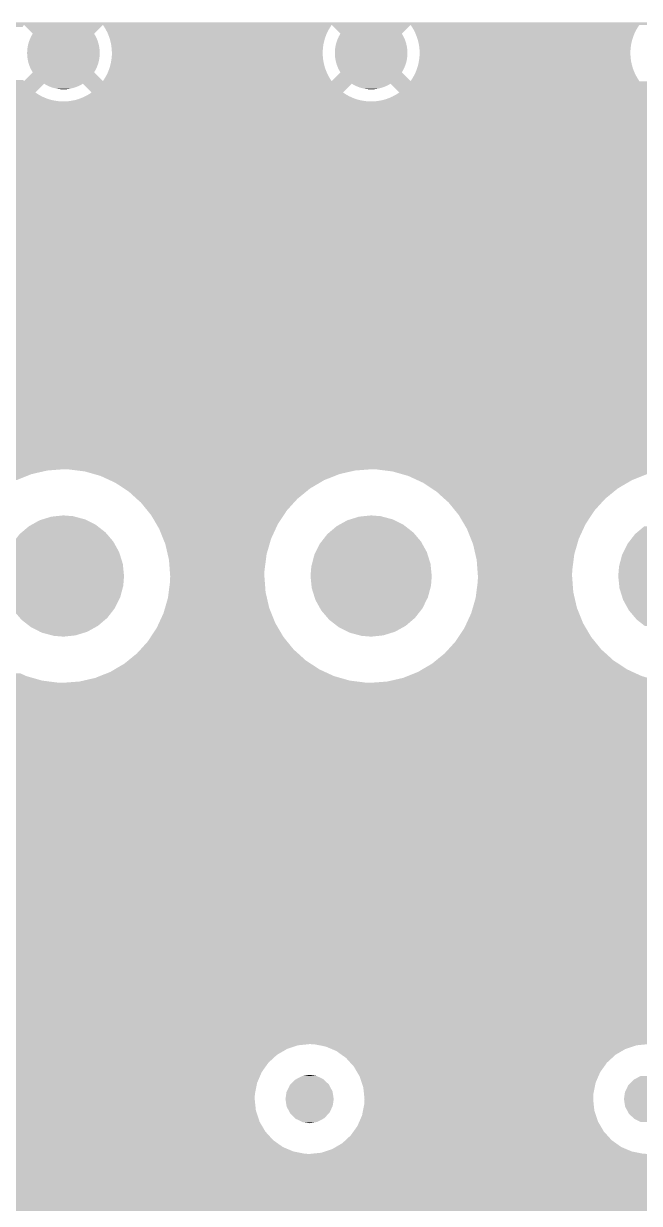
# Model space of a CAD drawing. Extents: x 295 to 953, y 10 to 290.
# Drawn here: x 616.9 to 627.07, y 228.3 to 247.78 of the extents above; entities that cross this region are included whole.
import ezdxf

# ---------------------------------------------------------------- set-up
doc = ezdxf.new("R2010")
doc.units = 0
doc.header["$LTSCALE"] = 5
doc.header["$MEASUREMENT"] = 0
doc.layers.add('FROMC1', color=7, linetype='CONTINUOUS')

msp = doc.modelspace()

# ---------------------------------------------------------------- linework, layer by layer
at = {"layer": 'FROMC1'}
for points in [[(596.113, 247.72), (596.114, 247.757), (616.886, 247.72), (616.91, 247.757)], [(596.114, 247.757), (596.116, 247.799), (653.376, 247.757), (653.376, 247.799)], [(617.055, 247.612), (616.91, 247.757), (618.068, 247.612), (618.213, 247.757)], [(617.034, 247.576), (617.055, 247.612), (618.089, 247.576), (618.068, 247.612)], [(618.235, 247.724), (618.213, 247.757), (621.969, 247.724), (621.99, 247.757)], [(618.244, 247.709), (618.235, 247.724), (621.959, 247.709), (621.969, 247.724)], [(618.264, 247.675), (618.244, 247.709), (621.939, 247.675), (621.959, 247.709)], [(618.272, 247.659), (618.264, 247.675), (621.931, 247.659), (621.939, 247.675)], [(618.29, 247.624), (618.272, 247.659), (621.914, 247.624), (621.931, 247.659)], [(618.296, 247.608), (618.29, 247.624), (621.906, 247.608), (621.914, 247.624)], [(618.311, 247.571), (618.296, 247.608), (621.892, 247.571), (621.906, 247.608)], [(622.135, 247.612), (621.99, 247.757), (623.148, 247.612), (623.293, 247.757)], [(622.114, 247.576), (622.135, 247.612), (623.169, 247.576), (623.148, 247.612)], [(623.315, 247.724), (623.293, 247.757), (627.049, 247.724), (627.07, 247.757)], [(623.324, 247.709), (623.315, 247.724), (627.039, 247.709), (627.049, 247.724)], [(623.344, 247.675), (623.324, 247.709), (627.019, 247.675), (627.039, 247.709)], [(623.352, 247.659), (623.344, 247.675), (627.011, 247.659), (627.019, 247.675)], [(623.37, 247.624), (623.352, 247.659), (626.994, 247.624), (627.011, 247.659)], [(623.376, 247.608), (623.37, 247.624), (626.986, 247.608), (626.994, 247.624)], [(623.391, 247.571), (623.376, 247.608), (626.972, 247.571), (626.986, 247.608)], [(616.971, 247.39), (616.978, 247.431), (618.153, 247.39), (618.144, 247.431)], [(616.978, 247.431), (616.981, 247.439), (618.144, 247.431), (618.143, 247.439)], [(616.981, 247.439), (616.992, 247.478), (618.143, 247.439), (618.131, 247.478)], [(616.992, 247.478), (616.995, 247.486), (618.131, 247.478), (618.129, 247.486)], [(616.995, 247.486), (617.009, 247.525), (618.129, 247.486), (618.114, 247.525)], [(617.009, 247.525), (617.013, 247.532), (618.114, 247.525), (618.111, 247.532)], [(617.013, 247.532), (617.03, 247.569), (618.111, 247.532), (618.093, 247.569)], [(617.03, 247.569), (617.034, 247.576), (618.093, 247.569), (618.089, 247.576)], [(618.317, 247.555), (618.311, 247.571), (621.886, 247.555), (621.892, 247.571)], [(618.329, 247.517), (618.317, 247.555), (621.874, 247.517), (621.886, 247.555)], [(618.334, 247.5), (618.329, 247.517), (621.869, 247.5), (621.874, 247.517)], [(618.343, 247.462), (618.334, 247.5), (621.86, 247.462), (621.869, 247.5)], [(618.347, 247.445), (618.343, 247.462), (621.856, 247.445), (621.86, 247.462)], [(618.354, 247.406), (618.347, 247.445), (621.85, 247.406), (621.856, 247.445)], [(622.051, 247.39), (622.058, 247.431), (623.233, 247.39), (623.224, 247.431)], [(622.058, 247.431), (622.061, 247.439), (623.224, 247.431), (623.223, 247.439)], [(622.061, 247.439), (622.072, 247.478), (623.223, 247.439), (623.211, 247.478)], [(622.072, 247.478), (622.075, 247.486), (623.211, 247.478), (623.209, 247.486)], [(622.075, 247.486), (622.089, 247.525), (623.209, 247.486), (623.194, 247.525)], [(622.089, 247.525), (622.093, 247.532), (623.194, 247.525), (623.191, 247.532)], [(622.093, 247.532), (622.11, 247.569), (623.191, 247.532), (623.173, 247.569)], [(622.11, 247.569), (622.114, 247.576), (623.173, 247.569), (623.169, 247.576)], [(623.397, 247.555), (623.391, 247.571), (626.966, 247.555), (626.972, 247.571)], [(623.409, 247.517), (623.397, 247.555), (626.954, 247.517), (626.966, 247.555)], [(623.414, 247.5), (623.409, 247.517), (626.949, 247.5), (626.954, 247.517)], [(623.423, 247.462), (623.414, 247.5), (626.94, 247.462), (626.949, 247.5)], [(623.427, 247.445), (623.423, 247.462), (626.936, 247.445), (626.94, 247.462)], [(623.434, 247.406), (623.427, 247.445), (626.93, 247.406), (626.936, 247.445)], [(616.962, 247.292), (616.964, 247.333), (618.161, 247.292), (618.159, 247.333)], [(616.964, 247.251), (616.962, 247.292), (618.16, 247.251), (618.161, 247.292)], [(616.964, 247.341), (616.969, 247.382), (618.159, 247.341), (618.154, 247.382)], [(616.964, 247.333), (616.964, 247.341), (618.159, 247.333), (618.159, 247.341)], [(616.964, 247.243), (616.964, 247.251), (618.159, 247.243), (618.16, 247.251)], [(616.969, 247.202), (616.964, 247.243), (618.154, 247.202), (618.159, 247.243)], [(616.969, 247.382), (616.971, 247.39), (618.154, 247.382), (618.153, 247.39)], [(618.355, 247.388), (618.354, 247.406), (621.847, 247.388), (621.85, 247.406)], [(618.36, 247.349), (618.355, 247.388), (621.844, 247.349), (621.847, 247.388)], [(618.356, 247.196), (618.358, 247.218), (621.848, 247.196), (621.845, 247.218)], [(618.358, 247.218), (618.361, 247.253), (621.845, 247.218), (621.843, 247.253)], [(618.36, 247.331), (618.36, 247.349), (621.842, 247.331), (621.844, 247.349)], [(618.362, 247.292), (618.36, 247.331), (621.842, 247.292), (621.842, 247.331)], [(618.361, 247.274), (618.362, 247.292), (621.842, 247.274), (621.842, 247.292)], [(618.361, 247.253), (618.361, 247.274), (621.843, 247.253), (621.842, 247.274)], [(622.042, 247.292), (622.044, 247.333), (623.241, 247.292), (623.239, 247.333)], [(622.044, 247.251), (622.042, 247.292), (623.24, 247.251), (623.241, 247.292)], [(622.044, 247.341), (622.049, 247.382), (623.239, 247.341), (623.234, 247.382)], [(622.044, 247.333), (622.044, 247.341), (623.239, 247.333), (623.239, 247.341)], [(622.044, 247.243), (622.044, 247.251), (623.239, 247.243), (623.24, 247.251)], [(622.049, 247.202), (622.044, 247.243), (623.234, 247.202), (623.239, 247.243)], [(622.049, 247.382), (622.051, 247.39), (623.234, 247.382), (623.233, 247.39)], [(623.435, 247.388), (623.434, 247.406), (626.927, 247.388), (626.93, 247.406)], [(623.44, 247.349), (623.435, 247.388), (626.924, 247.349), (626.927, 247.388)], [(623.436, 247.196), (623.438, 247.218), (626.928, 247.196), (626.925, 247.218)], [(623.438, 247.218), (623.441, 247.253), (626.925, 247.218), (626.923, 247.253)], [(623.44, 247.331), (623.44, 247.349), (626.922, 247.331), (626.924, 247.349)], [(623.442, 247.292), (623.44, 247.331), (626.922, 247.292), (626.922, 247.331)], [(623.441, 247.274), (623.442, 247.292), (626.922, 247.274), (626.922, 247.292)], [(623.441, 247.253), (623.441, 247.274), (626.923, 247.253), (626.922, 247.274)], [(616.97, 247.194), (616.969, 247.202), (618.153, 247.194), (618.154, 247.202)], [(616.979, 247.153), (616.97, 247.194), (618.145, 247.153), (618.153, 247.194)], [(616.98, 247.145), (616.979, 247.153), (618.143, 247.145), (618.145, 247.153)], [(616.992, 247.106), (616.98, 247.145), (618.131, 247.106), (618.143, 247.145)], [(616.994, 247.098), (616.992, 247.106), (618.128, 247.098), (618.131, 247.106)], [(617.009, 247.059), (616.994, 247.098), (618.114, 247.059), (618.128, 247.098)], [(617.012, 247.052), (617.009, 247.059), (618.111, 247.052), (618.114, 247.059)], [(617.03, 247.015), (617.012, 247.052), (618.093, 247.015), (618.111, 247.052)], [(618.305, 246.997), (618.317, 247.029), (621.898, 246.997), (621.886, 247.029)], [(618.317, 247.029), (618.324, 247.05), (621.886, 247.029), (621.879, 247.05)], [(618.324, 247.05), (618.334, 247.084), (621.879, 247.05), (621.87, 247.084)], [(618.334, 247.084), (618.339, 247.105), (621.87, 247.084), (621.864, 247.105)], [(618.339, 247.105), (618.347, 247.139), (621.864, 247.105), (621.857, 247.139)], [(618.347, 247.139), (618.35, 247.161), (621.857, 247.139), (621.852, 247.161)], [(618.35, 247.161), (618.356, 247.196), (621.852, 247.161), (621.848, 247.196)], [(622.05, 247.194), (622.049, 247.202), (623.233, 247.194), (623.234, 247.202)], [(622.059, 247.153), (622.05, 247.194), (623.225, 247.153), (623.233, 247.194)], [(622.06, 247.145), (622.059, 247.153), (623.223, 247.145), (623.225, 247.153)], [(622.072, 247.106), (622.06, 247.145), (623.211, 247.106), (623.223, 247.145)], [(622.074, 247.098), (622.072, 247.106), (623.208, 247.098), (623.211, 247.106)], [(622.089, 247.059), (622.074, 247.098), (623.194, 247.059), (623.208, 247.098)], [(622.092, 247.052), (622.089, 247.059), (623.191, 247.052), (623.194, 247.059)], [(622.11, 247.015), (622.092, 247.052), (623.173, 247.015), (623.191, 247.052)], [(623.385, 246.997), (623.397, 247.029), (626.978, 246.997), (626.966, 247.029)], [(623.397, 247.029), (623.404, 247.05), (626.966, 247.029), (626.959, 247.05)], [(623.404, 247.05), (623.414, 247.084), (626.959, 247.05), (626.95, 247.084)], [(623.414, 247.084), (623.419, 247.105), (626.95, 247.084), (626.944, 247.105)], [(623.419, 247.105), (623.427, 247.139), (626.944, 247.105), (626.937, 247.139)], [(623.427, 247.139), (623.43, 247.161), (626.937, 247.139), (626.932, 247.161)], [(623.43, 247.161), (623.436, 247.196), (626.932, 247.161), (626.928, 247.196)], [(606.087, 246.827), (606.071, 246.845), (616.91, 246.827), (616.898, 246.845)], [(606.099, 246.814), (606.087, 246.827), (653.376, 246.814), (653.376, 246.827)], [(616.91, 246.827), (617.055, 246.972), (618.213, 246.827), (618.068, 246.972)], [(617.034, 247.008), (617.03, 247.015), (618.089, 247.008), (618.093, 247.015)], [(617.055, 246.972), (617.034, 247.008), (618.068, 246.972), (618.089, 247.008)], [(618.213, 246.827), (618.225, 246.845), (621.99, 246.827), (621.978, 246.845)], [(618.225, 246.845), (618.244, 246.875), (621.978, 246.845), (621.959, 246.875)], [(618.244, 246.875), (618.255, 246.894), (621.959, 246.875), (621.948, 246.894)], [(618.255, 246.894), (618.272, 246.925), (621.948, 246.894), (621.931, 246.925)], [(618.272, 246.925), (618.282, 246.944), (621.931, 246.925), (621.921, 246.944)], [(618.282, 246.944), (618.297, 246.976), (621.921, 246.944), (621.907, 246.976)], [(618.297, 246.976), (618.305, 246.997), (621.907, 246.976), (621.898, 246.997)], [(621.99, 246.827), (622.135, 246.972), (623.293, 246.827), (623.148, 246.972)], [(622.114, 247.008), (622.11, 247.015), (623.169, 247.008), (623.173, 247.015)], [(622.135, 246.972), (622.114, 247.008), (623.148, 246.972), (623.169, 247.008)], [(623.293, 246.827), (623.305, 246.845), (627.07, 246.827), (627.058, 246.845)], [(623.305, 246.845), (623.324, 246.875), (627.058, 246.845), (627.039, 246.875)], [(623.324, 246.875), (623.335, 246.894), (627.039, 246.875), (627.028, 246.894)], [(623.335, 246.894), (623.352, 246.925), (627.028, 246.894), (627.011, 246.925)], [(623.352, 246.925), (623.362, 246.944), (627.011, 246.925), (627.001, 246.944)], [(623.362, 246.944), (623.377, 246.976), (627.001, 246.944), (626.987, 246.976)], [(623.377, 246.976), (623.385, 246.997), (626.987, 246.976), (626.978, 246.997)], [(606.116, 246.785), (606.099, 246.814), (653.376, 246.785), (653.376, 246.814)], [(606.196, 246.649), (606.116, 246.785), (617.105, 246.649), (617.241, 246.785)], [(606.116, 246.785), (606.116, 246.785), (617.241, 246.785), (617.242, 246.785)], [(606.199, 246.641), (606.196, 246.649), (617.097, 246.641), (617.105, 246.649)], [(606.209, 246.609), (606.199, 246.641), (617.145, 246.609), (617.097, 246.641)], [(617.271, 246.768), (617.242, 246.785), (617.853, 246.768), (617.882, 246.785)], [(617.284, 246.761), (617.271, 246.768), (617.838, 246.761), (617.853, 246.768)], [(617.315, 246.746), (617.284, 246.761), (617.809, 246.746), (617.838, 246.761)], [(617.329, 246.74), (617.315, 246.746), (617.793, 246.74), (617.809, 246.746)], [(617.361, 246.727), (617.329, 246.74), (617.763, 246.727), (617.793, 246.74)], [(617.375, 246.722), (617.361, 246.727), (617.746, 246.722), (617.763, 246.727)], [(617.409, 246.713), (617.375, 246.722), (617.716, 246.713), (617.746, 246.722)], [(617.423, 246.709), (617.409, 246.713), (617.698, 246.709), (617.716, 246.713)], [(617.458, 246.702), (617.423, 246.709), (617.668, 246.702), (617.698, 246.709)], [(617.471, 246.699), (617.458, 246.702), (617.649, 246.699), (617.668, 246.702)], [(617.508, 246.695), (617.471, 246.699), (617.619, 246.695), (617.649, 246.699)], [(617.52, 246.694), (617.508, 246.695), (617.595, 246.694), (617.619, 246.695)], [(617.569, 246.693), (617.52, 246.694), (617.569, 246.693), (617.595, 246.694)], [(618.026, 246.641), (617.882, 246.785), (622.177, 246.641), (622.321, 246.785)], [(617.882, 246.785), (617.882, 246.785), (622.321, 246.785), (622.322, 246.785)], [(618.008, 246.628), (618.026, 246.641), (622.196, 246.628), (622.177, 246.641)], [(622.351, 246.768), (622.322, 246.785), (622.933, 246.768), (622.962, 246.785)], [(622.364, 246.761), (622.351, 246.768), (622.918, 246.761), (622.933, 246.768)], [(622.395, 246.746), (622.364, 246.761), (622.889, 246.746), (622.918, 246.761)], [(622.409, 246.74), (622.395, 246.746), (622.873, 246.74), (622.889, 246.746)], [(622.441, 246.727), (622.409, 246.74), (622.843, 246.727), (622.873, 246.74)], [(622.455, 246.722), (622.441, 246.727), (622.826, 246.722), (622.843, 246.727)], [(622.489, 246.713), (622.455, 246.722), (622.796, 246.713), (622.826, 246.722)], [(622.503, 246.709), (622.489, 246.713), (622.778, 246.709), (622.796, 246.713)], [(622.538, 246.702), (622.503, 246.709), (622.748, 246.702), (622.778, 246.709)], [(622.551, 246.699), (622.538, 246.702), (622.729, 246.699), (622.748, 246.702)], [(622.588, 246.695), (622.551, 246.699), (622.699, 246.695), (622.729, 246.699)], [(622.6, 246.694), (622.588, 246.695), (622.675, 246.694), (622.699, 246.695)], [(622.649, 246.693), (622.6, 246.694), (622.649, 246.693), (622.675, 246.694)], [(623.106, 246.641), (622.962, 246.785), (627.257, 246.641), (627.401, 246.785)], [(622.962, 246.785), (622.962, 246.785), (627.401, 246.785), (627.402, 246.785)], [(623.088, 246.628), (623.106, 246.641), (627.276, 246.628), (627.257, 246.641)], [(606.218, 246.581), (606.209, 246.609), (617.194, 246.581), (617.145, 246.609)], [(606.226, 246.557), (606.218, 246.581), (617.246, 246.557), (617.194, 246.581)], [(606.233, 246.536), (606.226, 246.557), (617.299, 246.536), (617.246, 246.557)], [(606.239, 246.519), (606.233, 246.536), (617.353, 246.519), (617.299, 246.536)], [(606.243, 246.507), (606.239, 246.519), (617.409, 246.507), (617.353, 246.519)], [(606.246, 246.498), (606.243, 246.507), (617.465, 246.498), (617.409, 246.507)], [(606.247, 246.493), (606.246, 246.498), (617.522, 246.493), (617.465, 246.498)], [(606.248, 246.492), (606.247, 246.493), (617.579, 246.492), (617.522, 246.493)], [(606.256, 246.467), (606.248, 246.492), (653.376, 246.467), (653.376, 246.492)], [(606.276, 246.276), (606.256, 246.467), (653.376, 246.276), (653.376, 246.467)], [(617.579, 246.492), (617.593, 246.493), (622.659, 246.492), (622.602, 246.493)], [(617.593, 246.493), (617.636, 246.495), (622.602, 246.493), (622.573, 246.495)], [(617.636, 246.495), (617.654, 246.498), (622.573, 246.495), (622.545, 246.498)], [(617.654, 246.498), (617.693, 246.503), (622.545, 246.498), (622.514, 246.503)], [(617.693, 246.503), (617.712, 246.507), (622.514, 246.503), (622.489, 246.507)], [(617.712, 246.507), (617.748, 246.514), (622.489, 246.507), (622.457, 246.514)], [(617.748, 246.514), (617.768, 246.519), (622.457, 246.514), (622.433, 246.519)], [(617.768, 246.519), (617.803, 246.529), (622.433, 246.519), (622.401, 246.529)], [(617.803, 246.529), (617.823, 246.536), (622.401, 246.529), (622.379, 246.536)], [(617.823, 246.536), (617.857, 246.548), (622.379, 246.536), (622.347, 246.548)], [(617.857, 246.548), (617.876, 246.557), (622.347, 246.548), (622.326, 246.557)], [(617.876, 246.557), (617.909, 246.571), (622.326, 246.557), (622.295, 246.571)], [(617.909, 246.571), (617.928, 246.581), (622.295, 246.571), (622.274, 246.581)], [(617.928, 246.581), (617.96, 246.598), (622.274, 246.581), (622.244, 246.598)], [(617.96, 246.598), (617.978, 246.609), (622.244, 246.598), (622.225, 246.609)], [(617.978, 246.609), (618.008, 246.628), (622.225, 246.609), (622.196, 246.628)], [(622.659, 246.492), (622.673, 246.493), (627.739, 246.492), (627.682, 246.493)], [(622.673, 246.493), (622.716, 246.495), (627.682, 246.493), (627.653, 246.495)], [(622.716, 246.495), (622.734, 246.498), (627.653, 246.495), (627.625, 246.498)], [(622.734, 246.498), (622.773, 246.503), (627.625, 246.498), (627.594, 246.503)], [(622.773, 246.503), (622.792, 246.507), (627.594, 246.503), (627.569, 246.507)], [(622.792, 246.507), (622.828, 246.514), (627.569, 246.507), (627.537, 246.514)], [(622.828, 246.514), (622.848, 246.519), (627.537, 246.514), (627.513, 246.519)], [(622.848, 246.519), (622.883, 246.529), (627.513, 246.519), (627.481, 246.529)], [(622.883, 246.529), (622.903, 246.536), (627.481, 246.529), (627.459, 246.536)], [(622.903, 246.536), (622.937, 246.548), (627.459, 246.536), (627.427, 246.548)], [(622.937, 246.548), (622.956, 246.557), (627.427, 246.548), (627.406, 246.557)], [(622.956, 246.557), (622.989, 246.571), (627.406, 246.557), (627.375, 246.571)], [(622.989, 246.571), (623.008, 246.581), (627.375, 246.571), (627.354, 246.581)], [(623.008, 246.581), (623.04, 246.598), (627.354, 246.581), (627.324, 246.598)], [(623.04, 246.598), (623.058, 246.609), (627.324, 246.598), (627.305, 246.609)], [(623.058, 246.609), (623.088, 246.628), (627.305, 246.609), (627.276, 246.628)], [(606.273, 246.196), (606.276, 246.276), (653.376, 246.196), (653.376, 246.276)], [(606.236, 246.008), (606.273, 246.196), (653.376, 246.008), (653.376, 246.196)], [(606.16, 245.832), (606.236, 246.008), (653.376, 245.832), (653.376, 246.008)], [(605.908, 245.546), (606.049, 245.676), (653.376, 245.546), (653.376, 245.676)], [(606.049, 245.676), (606.16, 245.832), (653.376, 245.676), (653.376, 245.832)], [(605.742, 245.449), (605.788, 245.476), (653.135, 245.449), (653.189, 245.476)], [(605.788, 245.476), (605.868, 245.523), (653.189, 245.476), (653.375, 245.523)], [(605.868, 245.523), (605.908, 245.546), (653.376, 245.523), (653.376, 245.546)], [(605.868, 245.523), (605.868, 245.523), (653.375, 245.523), (653.376, 245.523)], [(588.214, 245.356), (588.211, 245.369), (652.974, 245.356), (652.99, 245.369)], [(588.221, 245.272), (588.214, 245.356), (652.867, 245.272), (652.974, 245.356)], [(588.233, 245.124), (588.221, 245.272), (652.745, 245.124), (652.867, 245.272)], [(605.37, 245.369), (605.56, 245.389), (652.99, 245.369), (653.015, 245.389)], [(605.56, 245.389), (605.565, 245.391), (653.015, 245.389), (653.017, 245.391)], [(605.565, 245.391), (605.742, 245.449), (653.017, 245.391), (653.135, 245.449)], [(588.23, 245.044), (588.235, 245.097), (652.704, 245.044), (652.732, 245.097)], [(588.235, 245.097), (588.233, 245.124), (652.732, 245.097), (652.745, 245.124)], [(597.281, 245.043), (597.224, 245.044), (652.704, 245.043), (652.704, 245.044)], [(597.338, 245.038), (597.281, 245.043), (652.701, 245.038), (652.704, 245.043)], [(597.394, 245.029), (597.338, 245.038), (652.697, 245.029), (652.701, 245.038)], [(597.45, 245.017), (597.394, 245.029), (652.69, 245.017), (652.697, 245.029)], [(597.504, 245), (597.45, 245.017), (652.681, 245), (652.69, 245.017)], [(597.557, 244.979), (597.504, 245), (652.671, 244.979), (652.681, 245)], [(597.609, 244.955), (597.557, 244.979), (652.658, 244.955), (652.671, 244.979)], [(597.579, 244.769), (597.706, 244.895), (652.607, 244.769), (652.642, 244.895)], [(597.611, 244.954), (597.609, 244.955), (652.657, 244.954), (652.658, 244.955)], [(597.659, 244.927), (597.611, 244.954), (652.65, 244.927), (652.657, 244.954)], [(597.706, 244.895), (597.659, 244.927), (652.642, 244.895), (652.65, 244.927)], [(588.183, 244.709), (588.194, 244.751), (652.602, 244.709), (652.606, 244.751)], [(597.562, 244.751), (597.579, 244.769), (652.606, 244.751), (652.607, 244.769)], [(597.915, 244.676), (597.893, 244.709), (652.6, 244.676), (652.602, 244.709)], [(597.944, 244.627), (597.915, 244.676), (652.596, 244.627), (652.6, 244.676)], [(597.945, 244.625), (597.944, 244.627), (652.596, 244.625), (652.596, 244.627)], [(597.97, 244.576), (597.945, 244.625), (652.601, 244.576), (652.596, 244.625)], [(597.991, 244.523), (597.97, 244.576), (652.607, 244.523), (652.601, 244.576)], [(598.009, 244.469), (597.991, 244.523), (652.612, 244.469), (652.607, 244.523)], [(598.018, 244.434), (598.009, 244.469), (652.616, 244.434), (652.612, 244.469)], [(598.023, 244.414), (598.018, 244.434), (652.623, 244.414), (652.616, 244.434)], [(598.034, 244.358), (598.023, 244.414), (652.641, 244.358), (652.623, 244.414)], [(598.04, 244.301), (598.034, 244.358), (652.66, 244.301), (652.641, 244.358)], [(598.041, 244.262), (598.04, 244.301), (652.673, 244.262), (652.66, 244.301)], [(611.672, 244.258), (611.593, 244.262), (652.674, 244.258), (652.673, 244.262)], [(611.703, 244.252), (611.672, 244.258), (652.676, 244.252), (652.674, 244.258)], [(611.861, 244.221), (611.703, 244.252), (652.694, 244.221), (652.676, 244.252)], [(612.037, 244.146), (611.861, 244.221), (652.738, 244.146), (652.694, 244.221)], [(612.119, 244.087), (612.037, 244.146), (652.773, 244.087), (652.738, 244.146)], [(612.193, 244.035), (612.119, 244.087), (652.821, 244.035), (652.773, 244.087)], [(612.275, 243.945), (612.193, 244.035), (652.902, 243.945), (652.821, 244.035)], [(612.322, 243.893), (612.275, 243.945), (652.976, 243.893), (652.902, 243.945)], [(612.357, 243.834), (612.322, 243.893), (653.058, 243.834), (652.976, 243.893)], [(612.401, 243.759), (612.357, 243.834), (653.235, 243.759), (653.058, 243.834)], [(612.419, 243.728), (612.401, 243.759), (653.373, 243.728), (653.235, 243.759)], [(612.419, 243.727), (612.419, 243.728), (653.375, 243.727), (653.373, 243.728)], [(612.479, 243.546), (612.419, 243.727), (653.376, 243.546), (653.376, 243.727)], [(612.419, 243.727), (612.419, 243.727), (653.376, 243.727), (653.375, 243.727)], [(612.499, 243.355), (612.479, 243.546), (653.376, 243.355), (653.376, 243.546)], [(612.496, 243.275), (612.499, 243.355), (653.376, 243.275), (653.376, 243.355)], [(612.459, 243.087), (612.496, 243.275), (653.376, 243.087), (653.376, 243.275)], [(612.383, 242.911), (612.459, 243.087), (653.376, 242.911), (653.376, 243.087)], [(612.234, 242.72), (612.272, 242.755), (653.376, 242.72), (653.376, 242.755)], [(612.272, 242.755), (612.383, 242.911), (653.376, 242.755), (653.376, 242.911)], [(611.965, 242.528), (612.131, 242.625), (653.376, 242.528), (653.376, 242.625)], [(612.131, 242.625), (612.234, 242.72), (653.376, 242.625), (653.376, 242.72)], [(606.16, 242.276), (606.234, 242.448), (653.376, 242.276), (653.376, 242.448)], [(611.593, 242.448), (611.783, 242.468), (653.376, 242.448), (653.376, 242.468)], [(611.783, 242.468), (611.965, 242.528), (653.376, 242.468), (653.376, 242.528)], [(606.049, 242.12), (606.16, 242.276), (653.376, 242.12), (653.376, 242.276)], [(605.742, 241.893), (605.908, 241.99), (653.376, 241.893), (653.376, 241.99)], [(605.908, 241.99), (606.049, 242.12), (653.376, 241.99), (653.376, 242.12)], [(595.939, 241.734), (595.867, 241.813), (653.376, 241.734), (653.376, 241.813)], [(605.37, 241.813), (605.56, 241.833), (653.376, 241.813), (653.376, 241.833)], [(605.56, 241.833), (605.742, 241.893), (653.376, 241.833), (653.376, 241.893)], [(596.036, 241.569), (595.939, 241.734), (653.376, 241.569), (653.376, 241.734)], [(596.096, 241.387), (596.036, 241.569), (653.376, 241.387), (653.376, 241.569)], [(596.116, 241.196), (596.096, 241.387), (653.376, 241.196), (653.376, 241.387)], [(596.113, 241.116), (596.116, 241.196), (653.376, 241.116), (653.376, 241.196)], [(596.076, 240.928), (596.113, 241.116), (653.376, 240.928), (653.376, 241.116)], [(596, 240.752), (596.076, 240.928), (653.376, 240.752), (653.376, 240.928)], [(595.871, 240.579), (595.889, 240.596), (653.376, 240.579), (653.376, 240.596)], [(595.889, 240.596), (596, 240.752), (653.376, 240.596), (653.376, 240.752)], [(605.449, 240.575), (605.37, 240.579), (653.376, 240.575), (653.376, 240.579)], [(605.523, 240.561), (605.449, 240.575), (653.376, 240.561), (653.376, 240.575)], [(605.538, 240.558), (605.523, 240.561), (642.852, 240.558), (642.94, 240.561)], [(605.574, 240.551), (605.538, 240.558), (642.765, 240.551), (642.852, 240.558)], [(605.63, 240.54), (605.574, 240.551), (642.677, 240.54), (642.765, 240.551)], [(605.638, 240.538), (605.63, 240.54), (642.669, 240.538), (642.677, 240.54)], [(605.669, 240.525), (605.638, 240.538), (642.591, 240.525), (642.669, 240.538)], [(605.714, 240.505), (605.669, 240.525), (642.505, 240.505), (642.591, 240.525)], [(605.768, 240.482), (605.714, 240.505), (642.42, 240.482), (642.505, 240.505)], [(605.814, 240.463), (605.768, 240.482), (642.358, 240.463), (642.42, 240.482)], [(605.824, 240.455), (605.814, 240.463), (642.336, 240.455), (642.358, 240.463)], [(605.867, 240.425), (605.824, 240.455), (642.254, 240.425), (642.336, 240.455)], [(605.875, 240.419), (605.867, 240.425), (642.24, 240.419), (642.254, 240.425)], [(605.904, 240.398), (605.875, 240.419), (617.295, 240.398), (617.562, 240.419)], [(605.97, 240.352), (605.904, 240.398), (617.093, 240.352), (617.295, 240.398)], [(617.653, 240.416), (617.562, 240.419), (622.61, 240.416), (622.642, 240.419)], [(617.792, 240.398), (617.653, 240.416), (622.375, 240.398), (622.61, 240.416)], [(617.919, 240.382), (617.792, 240.398), (622.305, 240.382), (622.375, 240.398)], [(622.733, 240.416), (622.642, 240.419), (627.69, 240.416), (627.722, 240.419)], [(622.872, 240.398), (622.733, 240.416), (627.455, 240.398), (627.69, 240.416)], [(622.999, 240.382), (622.872, 240.398), (627.385, 240.382), (627.455, 240.398)], [(605.982, 240.338), (605.97, 240.352), (617.034, 240.338), (617.093, 240.352)], [(606.073, 240.239), (605.982, 240.338), (616.786, 240.239), (617.034, 240.338)], [(618.072, 240.338), (617.919, 240.382), (622.114, 240.338), (622.305, 240.382)], [(618.176, 240.308), (618.072, 240.338), (622.04, 240.308), (622.114, 240.338)], [(618.326, 240.239), (618.176, 240.308), (621.866, 240.239), (622.04, 240.308)], [(618.419, 240.196), (618.326, 240.239), (621.794, 240.196), (621.866, 240.239)], [(623.152, 240.338), (622.999, 240.382), (627.194, 240.338), (627.385, 240.382)], [(623.256, 240.308), (623.152, 240.338), (627.12, 240.308), (627.194, 240.338)], [(623.406, 240.239), (623.256, 240.308), (626.946, 240.239), (627.12, 240.308)], [(623.499, 240.196), (623.406, 240.239), (626.874, 240.196), (626.946, 240.239)], [(618.559, 240.103), (618.419, 240.196), (621.635, 240.103), (621.794, 240.196)], [(618.642, 240.049), (618.559, 240.103), (621.569, 240.049), (621.635, 240.103)], [(618.768, 239.934), (618.642, 240.049), (621.428, 239.934), (621.569, 240.049)], [(623.639, 240.103), (623.499, 240.196), (626.715, 240.103), (626.874, 240.196)], [(623.722, 240.049), (623.639, 240.103), (626.649, 240.049), (626.715, 240.103)], [(623.848, 239.934), (623.722, 240.049), (626.508, 239.934), (626.649, 240.049)], [(618.84, 239.87), (618.768, 239.934), (621.369, 239.87), (621.428, 239.934)], [(618.949, 239.736), (618.84, 239.87), (621.248, 239.736), (621.369, 239.87)], [(623.92, 239.87), (623.848, 239.934), (626.449, 239.87), (626.508, 239.934)], [(624.029, 239.736), (623.92, 239.87), (626.328, 239.736), (626.449, 239.87)], [(617.219, 239.592), (617.361, 239.636), (617.915, 239.592), (617.749, 239.636)], [(617.361, 239.636), (617.436, 239.644), (617.749, 239.636), (617.721, 239.644)], [(617.436, 239.644), (617.562, 239.657), (617.721, 239.644), (617.562, 239.657)], [(619.009, 239.662), (618.949, 239.736), (621.2, 239.662), (621.248, 239.736)], [(619.097, 239.513), (619.009, 239.662), (621.101, 239.513), (621.2, 239.662)], [(622.299, 239.592), (622.441, 239.636), (622.995, 239.592), (622.829, 239.636)], [(622.441, 239.636), (622.516, 239.644), (622.829, 239.636), (622.801, 239.644)], [(622.516, 239.644), (622.642, 239.657), (622.801, 239.644), (622.642, 239.657)], [(624.089, 239.662), (624.029, 239.736), (626.28, 239.662), (626.328, 239.736)], [(624.177, 239.513), (624.089, 239.662), (626.181, 239.513), (626.28, 239.662)], [(616.874, 239.378), (616.993, 239.479), (618.254, 239.378), (618.125, 239.479)], [(616.993, 239.479), (617.035, 239.502), (618.125, 239.479), (618.095, 239.502)], [(617.035, 239.502), (617.169, 239.577), (618.095, 239.502), (617.947, 239.577)], [(617.169, 239.577), (617.219, 239.592), (617.947, 239.577), (617.915, 239.592)], [(619.144, 239.432), (619.097, 239.513), (621.064, 239.432), (621.101, 239.513)], [(619.209, 239.27), (619.144, 239.432), (620.989, 239.27), (621.064, 239.432)], [(621.954, 239.378), (622.073, 239.479), (623.334, 239.378), (623.205, 239.479)], [(622.073, 239.479), (622.115, 239.502), (623.205, 239.479), (623.175, 239.502)], [(622.115, 239.502), (622.249, 239.577), (623.175, 239.502), (623.027, 239.577)], [(622.249, 239.577), (622.299, 239.592), (623.027, 239.577), (622.995, 239.592)], [(624.224, 239.432), (624.177, 239.513), (626.144, 239.432), (626.181, 239.513)], [(624.289, 239.27), (624.224, 239.432), (626.069, 239.27), (626.144, 239.432)], [(627.034, 239.378), (627.153, 239.479), (628.414, 239.378), (628.285, 239.479)], [(616.743, 239.225), (616.839, 239.349), (618.385, 239.225), (618.28, 239.349)], [(616.839, 239.349), (616.874, 239.378), (618.28, 239.349), (618.254, 239.378)], [(619.244, 239.183), (619.209, 239.27), (620.964, 239.183), (620.989, 239.27)], [(621.823, 239.225), (621.919, 239.349), (623.465, 239.225), (623.36, 239.349)], [(621.919, 239.349), (621.954, 239.378), (623.36, 239.349), (623.334, 239.378)], [(624.324, 239.183), (624.289, 239.27), (626.044, 239.183), (626.069, 239.27)], [(626.903, 239.225), (626.999, 239.349), (628.545, 239.225), (628.44, 239.349)], [(626.999, 239.349), (627.034, 239.378), (628.44, 239.349), (628.414, 239.378)], [(616.625, 239.01), (616.645, 239.049), (618.494, 239.01), (618.482, 239.049)], [(616.645, 239.049), (616.715, 239.19), (618.482, 239.049), (618.404, 239.19)], [(616.715, 239.19), (616.743, 239.225), (618.404, 239.19), (618.385, 239.225)], [(619.283, 239.013), (619.244, 239.183), (620.915, 239.013), (620.964, 239.183)], [(621.705, 239.01), (621.725, 239.049), (623.574, 239.01), (623.562, 239.049)], [(621.725, 239.049), (621.795, 239.19), (623.562, 239.049), (623.484, 239.19)], [(621.795, 239.19), (621.823, 239.225), (623.484, 239.19), (623.465, 239.225)], [(624.363, 239.013), (624.324, 239.183), (625.995, 239.013), (626.044, 239.183)], [(626.785, 239.01), (626.805, 239.049), (628.654, 239.01), (628.642, 239.049)], [(626.805, 239.049), (626.875, 239.19), (628.642, 239.049), (628.564, 239.19)], [(626.875, 239.19), (626.903, 239.225), (628.564, 239.19), (628.545, 239.225)], [(616.574, 238.815), (616.585, 238.856), (618.546, 238.815), (618.542, 238.856)], [(616.585, 238.856), (616.625, 239.01), (618.542, 238.856), (618.494, 239.01)], [(619.304, 238.923), (619.283, 239.013), (620.904, 238.923), (620.915, 239.013)], [(619.317, 238.748), (619.304, 238.923), (620.881, 238.748), (620.904, 238.923)], [(621.654, 238.815), (621.665, 238.856), (623.626, 238.815), (623.622, 238.856)], [(621.665, 238.856), (621.705, 239.01), (623.622, 238.856), (623.574, 239.01)], [(624.384, 238.923), (624.363, 239.013), (625.984, 238.923), (625.995, 239.013)], [(624.397, 238.748), (624.384, 238.923), (625.961, 238.748), (625.984, 238.923)], [(626.734, 238.815), (626.745, 238.856), (628.706, 238.815), (628.702, 238.856)], [(626.745, 238.856), (626.785, 239.01), (628.702, 238.856), (628.654, 239.01)], [(616.561, 238.656), (616.574, 238.815), (618.562, 238.656), (618.546, 238.815)], [(616.577, 238.497), (616.561, 238.656), (618.55, 238.497), (618.562, 238.656)], [(619.324, 238.656), (619.317, 238.748), (620.879, 238.656), (620.881, 238.748)], [(619.322, 238.564), (619.324, 238.656), (620.886, 238.564), (620.879, 238.656)], [(621.641, 238.656), (621.654, 238.815), (623.642, 238.656), (623.626, 238.815)], [(621.657, 238.497), (621.641, 238.656), (623.63, 238.497), (623.642, 238.656)], [(624.404, 238.656), (624.397, 238.748), (625.959, 238.656), (625.961, 238.748)], [(624.402, 238.564), (624.404, 238.656), (625.966, 238.564), (625.959, 238.656)], [(626.721, 238.656), (626.734, 238.815), (628.722, 238.656), (628.706, 238.815)], [(626.737, 238.497), (626.721, 238.656), (628.71, 238.497), (628.722, 238.656)], [(616.581, 238.456), (616.577, 238.497), (618.539, 238.456), (618.55, 238.497)], [(616.629, 238.302), (616.581, 238.456), (618.498, 238.302), (618.539, 238.456)], [(619.299, 238.389), (619.322, 238.564), (620.899, 238.389), (620.886, 238.564)], [(621.661, 238.456), (621.657, 238.497), (623.619, 238.456), (623.63, 238.497)], [(621.709, 238.302), (621.661, 238.456), (623.578, 238.302), (623.619, 238.456)], [(624.379, 238.389), (624.402, 238.564), (625.979, 238.389), (625.966, 238.564)], [(626.741, 238.456), (626.737, 238.497), (628.699, 238.456), (628.71, 238.497)], [(626.789, 238.302), (626.741, 238.456), (628.658, 238.302), (628.699, 238.456)], [(616.641, 238.263), (616.629, 238.302), (618.478, 238.263), (618.498, 238.302)], [(616.719, 238.122), (616.641, 238.263), (618.408, 238.122), (618.478, 238.263)], [(619.239, 238.129), (619.288, 238.299), (620.959, 238.129), (620.92, 238.299)], [(619.288, 238.299), (619.299, 238.389), (620.92, 238.299), (620.899, 238.389)], [(621.721, 238.263), (621.709, 238.302), (623.558, 238.263), (623.578, 238.302)], [(621.799, 238.122), (621.721, 238.263), (623.488, 238.122), (623.558, 238.263)], [(624.319, 238.129), (624.368, 238.299), (626.039, 238.129), (626, 238.299)], [(624.368, 238.299), (624.379, 238.389), (626, 238.299), (625.979, 238.389)], [(626.801, 238.263), (626.789, 238.302), (628.638, 238.263), (628.658, 238.302)], [(626.879, 238.122), (626.801, 238.263), (628.568, 238.122), (628.638, 238.263)], [(616.738, 238.087), (616.719, 238.122), (618.381, 238.087), (618.408, 238.122)], [(616.844, 237.963), (616.738, 238.087), (618.284, 237.963), (618.381, 238.087)], [(619.214, 238.042), (619.239, 238.129), (620.994, 238.042), (620.959, 238.129)], [(621.818, 238.087), (621.799, 238.122), (623.461, 238.087), (623.488, 238.122)], [(621.924, 237.963), (621.818, 238.087), (623.364, 237.963), (623.461, 238.087)], [(624.294, 238.042), (624.319, 238.129), (626.074, 238.042), (626.039, 238.129)], [(626.898, 238.087), (626.879, 238.122), (628.541, 238.087), (628.568, 238.122)], [(627.004, 237.963), (626.898, 238.087), (628.444, 237.963), (628.541, 238.087)], [(616.869, 237.934), (616.844, 237.963), (618.249, 237.934), (618.284, 237.963)], [(616.998, 237.833), (616.869, 237.934), (618.131, 237.833), (618.249, 237.934)], [(619.102, 237.799), (619.139, 237.88), (621.106, 237.799), (621.059, 237.88)], [(619.139, 237.88), (619.214, 238.042), (621.059, 237.88), (620.994, 238.042)], [(621.949, 237.934), (621.924, 237.963), (623.329, 237.934), (623.364, 237.963)], [(622.078, 237.833), (621.949, 237.934), (623.211, 237.833), (623.329, 237.934)], [(624.182, 237.799), (624.219, 237.88), (626.186, 237.799), (626.139, 237.88)], [(624.219, 237.88), (624.294, 238.042), (626.139, 237.88), (626.074, 238.042)], [(627.029, 237.934), (627.004, 237.963), (628.409, 237.934), (628.444, 237.963)], [(627.158, 237.833), (627.029, 237.934), (628.291, 237.833), (628.409, 237.934)], [(617.028, 237.81), (616.998, 237.833), (618.089, 237.81), (618.131, 237.833)], [(617.176, 237.735), (617.028, 237.81), (617.954, 237.735), (618.089, 237.81)], [(617.208, 237.72), (617.176, 237.735), (617.904, 237.72), (617.954, 237.735)], [(617.374, 237.676), (617.208, 237.72), (617.762, 237.676), (617.904, 237.72)], [(617.403, 237.668), (617.374, 237.676), (617.687, 237.668), (617.762, 237.676)], [(619.003, 237.65), (619.102, 237.799), (621.194, 237.65), (621.106, 237.799)], [(622.108, 237.81), (622.078, 237.833), (623.169, 237.81), (623.211, 237.833)], [(622.256, 237.735), (622.108, 237.81), (623.034, 237.735), (623.169, 237.81)], [(622.288, 237.72), (622.256, 237.735), (622.984, 237.72), (623.034, 237.735)], [(622.454, 237.676), (622.288, 237.72), (622.842, 237.676), (622.984, 237.72)], [(622.483, 237.668), (622.454, 237.676), (622.767, 237.668), (622.842, 237.676)], [(624.083, 237.65), (624.182, 237.799), (626.274, 237.65), (626.186, 237.799)], [(617.562, 237.655), (617.403, 237.668), (617.562, 237.655), (617.687, 237.668)], [(618.834, 237.442), (618.955, 237.576), (621.363, 237.442), (621.254, 237.576)], [(618.955, 237.576), (619.003, 237.65), (621.254, 237.576), (621.194, 237.65)], [(622.642, 237.655), (622.483, 237.668), (622.642, 237.655), (622.767, 237.668)], [(623.914, 237.442), (624.035, 237.576), (626.443, 237.442), (626.334, 237.576)], [(624.035, 237.576), (624.083, 237.65), (626.334, 237.576), (626.274, 237.65)], [(618.634, 237.263), (618.775, 237.378), (621.561, 237.263), (621.435, 237.378)], [(618.775, 237.378), (618.834, 237.442), (621.435, 237.378), (621.363, 237.442)], [(623.714, 237.263), (623.855, 237.378), (626.641, 237.263), (626.515, 237.378)], [(623.855, 237.378), (623.914, 237.442), (626.515, 237.378), (626.443, 237.442)], [(618.337, 237.073), (618.409, 237.116), (621.877, 237.073), (621.785, 237.116)], [(618.409, 237.116), (618.568, 237.209), (621.785, 237.116), (621.644, 237.209)], [(618.568, 237.209), (618.634, 237.263), (621.644, 237.209), (621.561, 237.263)], [(623.417, 237.073), (623.489, 237.116), (626.957, 237.073), (626.865, 237.116)], [(623.489, 237.116), (623.648, 237.209), (626.865, 237.116), (626.724, 237.209)], [(623.648, 237.209), (623.714, 237.263), (626.724, 237.209), (626.641, 237.263)], [(612.235, 237.004), (612.193, 237.05), (616.948, 237.004), (616.848, 237.05)], [(612.303, 236.93), (612.235, 237.004), (617.205, 236.93), (616.948, 237.004)], [(612.322, 236.908), (612.303, 236.93), (617.372, 236.908), (617.205, 236.93)], [(612.33, 236.896), (612.322, 236.908), (617.47, 236.896), (617.372, 236.908)], [(612.331, 236.893), (612.33, 236.896), (617.562, 236.893), (617.47, 236.896)], [(612.344, 236.872), (612.331, 236.893), (642.294, 236.872), (642.24, 236.893)], [(617.562, 236.893), (617.593, 236.896), (622.642, 236.893), (622.55, 236.896)], [(617.593, 236.896), (617.828, 236.914), (622.55, 236.896), (622.411, 236.914)], [(617.828, 236.914), (617.898, 236.93), (622.411, 236.914), (622.285, 236.93)], [(617.898, 236.93), (618.089, 236.974), (622.285, 236.93), (622.131, 236.974)], [(618.089, 236.974), (618.163, 237.004), (622.131, 236.974), (622.028, 237.004)], [(618.163, 237.004), (618.337, 237.073), (622.028, 237.004), (621.877, 237.073)], [(622.642, 236.893), (622.673, 236.896), (627.722, 236.893), (627.63, 236.896)], [(622.673, 236.896), (622.908, 236.914), (627.63, 236.896), (627.491, 236.914)], [(622.908, 236.914), (622.978, 236.93), (627.491, 236.914), (627.365, 236.93)], [(622.978, 236.93), (623.169, 236.974), (627.365, 236.93), (627.211, 236.974)], [(623.169, 236.974), (623.243, 237.004), (627.211, 236.974), (627.108, 237.004)], [(623.243, 237.004), (623.417, 237.073), (627.108, 237.004), (626.957, 237.073)], [(612.36, 236.843), (612.344, 236.872), (642.377, 236.843), (642.294, 236.872)], [(612.375, 236.818), (612.36, 236.843), (642.461, 236.818), (642.377, 236.843)], [(612.388, 236.797), (612.375, 236.818), (642.546, 236.797), (642.461, 236.818)], [(612.398, 236.78), (612.388, 236.797), (642.633, 236.78), (642.546, 236.797)], [(612.405, 236.766), (612.398, 236.78), (642.72, 236.766), (642.633, 236.78)], [(612.411, 236.757), (612.405, 236.766), (642.807, 236.757), (642.72, 236.766)], [(612.414, 236.752), (612.411, 236.757), (642.895, 236.752), (642.807, 236.757)], [(612.414, 236.751), (612.414, 236.752), (642.983, 236.751), (642.895, 236.752)], [(612.419, 236.743), (612.414, 236.751), (653.376, 236.743), (653.376, 236.751)], [(612.479, 236.561), (612.419, 236.743), (653.376, 236.561), (653.376, 236.743)], [(612.499, 236.37), (612.479, 236.561), (653.376, 236.37), (653.376, 236.561)], [(612.496, 236.29), (612.499, 236.37), (653.376, 236.29), (653.376, 236.37)], [(612.459, 236.102), (612.496, 236.29), (653.376, 236.102), (653.376, 236.29)], [(612.272, 235.77), (612.383, 235.926), (653.376, 235.77), (653.376, 235.926)], [(612.383, 235.926), (612.459, 236.102), (653.376, 235.926), (653.376, 236.102)], [(612.131, 235.64), (612.272, 235.77), (653.376, 235.64), (653.376, 235.77)], [(611.783, 235.483), (611.965, 235.543), (653.376, 235.483), (653.376, 235.543)], [(611.965, 235.543), (612.131, 235.64), (653.376, 235.543), (653.376, 235.64)], [(605.742, 235.289), (605.908, 235.386), (653.376, 235.289), (653.376, 235.386)], [(605.908, 235.386), (605.992, 235.463), (653.376, 235.386), (653.376, 235.463)], [(611.593, 235.463), (611.783, 235.483), (653.376, 235.463), (653.376, 235.483)], [(595.939, 235.13), (595.867, 235.209), (653.376, 235.13), (653.376, 235.209)], [(605.37, 235.209), (605.56, 235.229), (653.376, 235.209), (653.376, 235.229)], [(605.56, 235.229), (605.742, 235.289), (653.376, 235.229), (653.376, 235.289)], [(596.036, 234.965), (595.939, 235.13), (653.376, 234.965), (653.376, 235.13)], [(596.096, 234.783), (596.036, 234.965), (653.376, 234.783), (653.376, 234.965)], [(596.101, 234.737), (596.096, 234.783), (653.376, 234.737), (653.376, 234.783)], [(596.103, 234.717), (596.101, 234.737), (642.517, 234.717), (642.708, 234.737)], [(596.109, 234.657), (596.103, 234.717), (642.335, 234.657), (642.517, 234.717)], [(596.116, 234.592), (596.109, 234.657), (642.224, 234.592), (642.335, 234.657)], [(596.113, 234.512), (596.115, 234.56), (642.117, 234.512), (642.169, 234.56)], [(596.115, 234.56), (596.116, 234.592), (642.169, 234.56), (642.224, 234.592)], [(596.076, 234.324), (596.097, 234.43), (641.952, 234.324), (642.028, 234.43)], [(596.097, 234.43), (596.113, 234.512), (642.028, 234.43), (642.117, 234.512)], [(596, 234.148), (596.054, 234.274), (641.863, 234.148), (641.917, 234.274)], [(596.054, 234.274), (596.076, 234.324), (641.917, 234.274), (641.952, 234.324)], [(595.871, 233.975), (595.889, 233.992), (641.817, 233.975), (641.82, 233.992)], [(595.889, 233.992), (595.965, 234.098), (641.82, 233.992), (641.841, 234.098)], [(595.965, 234.098), (596, 234.148), (641.841, 234.098), (641.863, 234.148)], [(605.449, 233.971), (605.37, 233.975), (641.816, 233.971), (641.817, 233.975)], [(605.638, 233.934), (605.449, 233.971), (641.809, 233.934), (641.816, 233.971)], [(605.694, 233.91), (605.638, 233.934), (641.804, 233.91), (641.809, 233.934)], [(605.814, 233.859), (605.694, 233.91), (641.802, 233.859), (641.804, 233.91)], [(605.854, 233.83), (605.814, 233.859), (641.801, 233.83), (641.802, 233.859)], [(605.97, 233.748), (605.854, 233.83), (641.81, 233.748), (641.801, 233.83)], [(606.069, 233.639), (605.97, 233.748), (641.821, 233.639), (641.81, 233.748)], [(606.099, 233.606), (606.069, 233.639), (641.832, 233.606), (641.821, 233.639)], [(606.187, 233.457), (606.099, 233.606), (641.881, 233.457), (641.832, 233.606)], [(606.196, 233.441), (606.187, 233.457), (641.891, 233.441), (641.881, 233.457)], [(606.245, 233.292), (606.196, 233.441), (641.978, 233.292), (641.891, 233.441)], [(606.256, 233.259), (606.245, 233.292), (642.008, 233.259), (641.978, 233.292)], [(606.268, 233.15), (606.256, 233.259), (642.107, 233.15), (642.008, 233.259)], [(606.276, 233.068), (606.268, 233.15), (642.223, 233.068), (642.107, 233.15)], [(606.273, 232.988), (606.275, 233.039), (642.383, 232.988), (642.263, 233.039)], [(606.275, 233.039), (606.276, 233.068), (642.263, 233.039), (642.223, 233.068)], [(606.16, 232.624), (606.236, 232.8), (653.376, 232.624), (653.376, 232.8)], [(606.236, 232.8), (606.26, 232.923), (653.376, 232.8), (653.376, 232.923)], [(606.26, 232.923), (606.261, 232.927), (642.708, 232.923), (642.628, 232.927)], [(606.261, 232.927), (606.268, 232.964), (642.628, 232.927), (642.44, 232.964)], [(606.268, 232.964), (606.273, 232.988), (642.44, 232.964), (642.383, 232.988)], [(606.115, 232.56), (606.16, 232.624), (653.376, 232.56), (653.376, 232.624)], [(605.908, 232.338), (606.049, 232.468), (653.376, 232.338), (653.376, 232.468)], [(606.049, 232.468), (606.115, 232.56), (653.376, 232.468), (653.376, 232.56)], [(605.607, 232.197), (605.742, 232.241), (653.376, 232.197), (653.376, 232.241)], [(605.742, 232.241), (605.908, 232.338), (653.376, 232.241), (653.376, 232.338)], [(611.672, 232.193), (611.593, 232.197), (653.376, 232.193), (653.376, 232.197)], [(611.861, 232.156), (611.672, 232.193), (653.376, 232.156), (653.376, 232.193)], [(612.037, 232.081), (611.861, 232.156), (653.376, 232.081), (653.376, 232.156)], [(612.193, 231.97), (612.037, 232.081), (653.376, 231.97), (653.376, 232.081)], [(612.322, 231.828), (612.193, 231.97), (653.376, 231.828), (653.376, 231.97)], [(612.419, 231.663), (612.322, 231.828), (653.376, 231.663), (653.376, 231.828)], [(612.479, 231.481), (612.419, 231.663), (653.376, 231.481), (653.376, 231.663)], [(612.499, 231.29), (612.479, 231.481), (653.376, 231.29), (653.376, 231.481)], [(612.496, 231.21), (612.499, 231.29), (653.376, 231.21), (653.376, 231.29)], [(612.459, 231.022), (612.496, 231.21), (653.376, 231.022), (653.376, 231.21)], [(612.383, 230.847), (612.409, 230.907), (621.253, 230.847), (621.435, 230.907)], [(612.409, 230.907), (612.418, 230.927), (621.435, 230.907), (621.626, 230.927)], [(612.418, 230.927), (612.459, 231.022), (653.376, 230.927), (653.376, 231.022)], [(621.705, 230.923), (621.626, 230.927), (627.18, 230.923), (627.214, 230.927)], [(621.791, 230.907), (621.705, 230.923), (627.023, 230.907), (627.18, 230.923)], [(621.894, 230.886), (621.791, 230.907), (626.961, 230.886), (627.023, 230.907)], [(621.986, 230.847), (621.894, 230.886), (626.841, 230.847), (626.961, 230.886)], [(612.196, 230.62), (612.272, 230.69), (620.946, 230.62), (621.022, 230.69)], [(612.272, 230.69), (612.315, 230.75), (621.022, 230.69), (621.087, 230.75)], [(612.315, 230.75), (612.383, 230.846), (621.087, 230.75), (621.252, 230.846)], [(612.383, 230.846), (612.383, 230.847), (621.252, 230.846), (621.253, 230.847)], [(622.07, 230.811), (621.986, 230.847), (626.779, 230.811), (626.841, 230.847)], [(622.155, 230.75), (622.07, 230.811), (626.675, 230.75), (626.779, 230.811)], [(622.226, 230.7), (622.155, 230.75), (626.621, 230.7), (626.675, 230.75)], [(622.298, 230.62), (622.226, 230.7), (626.534, 230.62), (626.621, 230.7)], [(611.783, 230.403), (611.965, 230.463), (620.809, 230.403), (620.835, 230.463)], [(611.965, 230.463), (611.966, 230.464), (620.835, 230.463), (620.835, 230.464)], [(611.966, 230.464), (612.131, 230.56), (620.835, 230.464), (620.903, 230.56)], [(612.131, 230.56), (612.196, 230.62), (620.903, 230.56), (620.946, 230.62)], [(622.355, 230.558), (622.298, 230.62), (626.49, 230.558), (626.534, 230.62)], [(622.41, 230.464), (622.355, 230.558), (626.423, 230.464), (626.49, 230.558)], [(622.452, 230.393), (622.41, 230.464), (626.392, 230.393), (626.423, 230.464)], [(605.638, 230.378), (605.612, 230.383), (620.798, 230.378), (620.8, 230.383)], [(605.814, 230.303), (605.638, 230.378), (620.766, 230.303), (620.798, 230.378)], [(605.834, 230.288), (605.814, 230.303), (620.759, 230.288), (620.766, 230.303)], [(605.97, 230.192), (605.834, 230.288), (620.74, 230.192), (620.759, 230.288)], [(611.593, 230.383), (611.783, 230.403), (620.8, 230.383), (620.809, 230.403)], [(621.308, 230.258), (621.388, 230.34), (621.946, 230.258), (621.861, 230.34)], [(621.388, 230.34), (621.4, 230.346), (621.861, 230.34), (621.855, 230.346)], [(621.4, 230.346), (621.5, 230.399), (621.855, 230.346), (621.747, 230.399)], [(621.5, 230.399), (621.52, 230.402), (621.747, 230.399), (621.741, 230.402)], [(621.52, 230.402), (621.626, 230.419), (621.741, 230.402), (621.626, 230.419)], [(622.487, 230.288), (622.452, 230.393), (626.347, 230.288), (626.392, 230.393)], [(622.512, 230.211), (622.487, 230.288), (626.332, 230.211), (626.347, 230.288)], [(626.896, 230.258), (626.976, 230.34), (627.534, 230.258), (627.449, 230.34)], [(626.976, 230.34), (626.988, 230.346), (627.449, 230.34), (627.443, 230.346)], [(626.988, 230.346), (627.088, 230.399), (627.443, 230.346), (627.335, 230.399)], [(606.054, 230.1), (605.97, 230.192), (620.722, 230.1), (620.74, 230.192)], [(606.099, 230.05), (606.054, 230.1), (620.72, 230.05), (620.722, 230.1)], [(621.227, 230.02), (621.244, 230.135), (622.024, 230.02), (622.006, 230.135)], [(621.244, 230.135), (621.249, 230.145), (622.006, 230.135), (622.004, 230.145)], [(621.249, 230.145), (621.299, 230.249), (622.004, 230.145), (621.95, 230.249)], [(621.299, 230.249), (621.308, 230.258), (621.95, 230.249), (621.946, 230.258)], [(622.524, 230.1), (622.512, 230.211), (626.31, 230.1), (626.332, 230.211)], [(622.532, 230.02), (622.524, 230.1), (626.307, 230.02), (626.31, 230.1)], [(626.815, 230.02), (626.832, 230.135), (627.612, 230.02), (627.594, 230.135)], [(626.832, 230.135), (626.837, 230.145), (627.594, 230.135), (627.592, 230.145)], [(626.837, 230.145), (626.887, 230.249), (627.592, 230.145), (627.538, 230.249)], [(626.887, 230.249), (626.896, 230.258), (627.538, 230.249), (627.534, 230.258)], [(606.117, 230.02), (606.099, 230.05), (620.719, 230.02), (620.72, 230.05)], [(606.196, 229.885), (606.117, 230.02), (620.733, 229.885), (620.719, 230.02)], [(606.214, 229.829), (606.196, 229.885), (620.739, 229.829), (620.733, 229.885)], [(621.245, 229.905), (621.227, 230.02), (622.007, 229.905), (622.024, 230.02)], [(621.247, 229.895), (621.245, 229.905), (622.002, 229.895), (622.007, 229.905)], [(621.301, 229.791), (621.247, 229.895), (621.952, 229.791), (622.002, 229.895)], [(622.507, 229.829), (622.529, 229.94), (626.327, 229.829), (626.315, 229.94)], [(622.529, 229.94), (622.532, 230.02), (626.315, 229.94), (626.307, 230.02)], [(626.833, 229.905), (626.815, 230.02), (627.595, 229.905), (627.612, 230.02)], [(626.835, 229.895), (626.833, 229.905), (627.59, 229.895), (627.595, 229.905)], [(626.889, 229.791), (626.835, 229.895), (627.54, 229.791), (627.59, 229.895)], [(606.256, 229.703), (606.214, 229.829), (620.781, 229.703), (620.739, 229.829)], [(606.262, 229.647), (606.256, 229.703), (620.799, 229.647), (620.781, 229.703)], [(621.305, 229.782), (621.301, 229.791), (621.943, 229.782), (621.952, 229.791)], [(621.39, 229.7), (621.305, 229.782), (621.863, 229.7), (621.943, 229.782)], [(621.396, 229.694), (621.39, 229.7), (621.851, 229.694), (621.863, 229.7)], [(621.504, 229.641), (621.396, 229.694), (621.751, 229.641), (621.851, 229.694)], [(622.447, 229.647), (622.492, 229.752), (626.387, 229.647), (626.352, 229.752)], [(622.492, 229.752), (622.507, 229.829), (626.352, 229.752), (626.327, 229.829)], [(626.893, 229.782), (626.889, 229.791), (627.531, 229.782), (627.54, 229.791)], [(626.978, 229.7), (626.893, 229.782), (627.451, 229.7), (627.531, 229.782)], [(626.984, 229.694), (626.978, 229.7), (627.439, 229.694), (627.451, 229.7)], [(627.092, 229.641), (626.984, 229.694), (627.339, 229.641), (627.439, 229.694)], [(606.276, 229.512), (606.262, 229.647), (620.878, 229.512), (620.799, 229.647)], [(606.275, 229.482), (606.276, 229.512), (620.896, 229.482), (620.878, 229.512)], [(621.511, 229.638), (621.504, 229.641), (621.731, 229.638), (621.751, 229.641)], [(621.626, 229.621), (621.511, 229.638), (621.626, 229.621), (621.731, 229.638)], [(622.349, 229.482), (622.416, 229.576), (626.484, 229.482), (626.429, 229.576)], [(622.416, 229.576), (622.447, 229.647), (626.429, 229.576), (626.387, 229.647)], [(606.236, 229.244), (606.255, 229.34), (621.161, 229.244), (621.025, 229.34)], [(606.255, 229.34), (606.273, 229.432), (621.025, 229.34), (620.941, 229.432)], [(606.273, 229.432), (606.275, 229.482), (620.941, 229.432), (620.896, 229.482)], [(622.164, 229.29), (622.219, 229.34), (626.684, 229.29), (626.613, 229.34)], [(622.219, 229.34), (622.305, 229.42), (626.613, 229.34), (626.541, 229.42)], [(622.305, 229.42), (622.349, 229.482), (626.541, 229.42), (626.484, 229.482)], [(606.16, 229.068), (606.18, 229.113), (653.376, 229.068), (653.376, 229.113)], [(606.18, 229.113), (606.181, 229.117), (621.626, 229.113), (621.546, 229.117)], [(606.181, 229.117), (606.197, 229.154), (621.546, 229.117), (621.358, 229.154)], [(606.197, 229.154), (606.23, 229.229), (621.358, 229.154), (621.181, 229.229)], [(606.23, 229.229), (606.236, 229.244), (621.181, 229.229), (621.161, 229.244)], [(621.626, 229.113), (621.659, 229.117), (627.214, 229.113), (627.134, 229.117)], [(621.659, 229.117), (621.816, 229.133), (627.134, 229.117), (627.049, 229.133)], [(621.816, 229.133), (621.878, 229.154), (627.049, 229.133), (626.946, 229.154)], [(621.878, 229.154), (621.998, 229.193), (626.946, 229.154), (626.853, 229.193)], [(621.998, 229.193), (622.06, 229.229), (626.853, 229.193), (626.769, 229.229)], [(622.06, 229.229), (622.164, 229.29), (626.769, 229.229), (626.684, 229.29)], [(605.908, 228.782), (606.049, 228.912), (653.376, 228.782), (653.376, 228.912)], [(606.049, 228.912), (606.16, 229.068), (653.376, 228.912), (653.376, 229.068)], [(605.742, 228.685), (605.908, 228.782), (653.376, 228.685), (653.376, 228.782)], [(597.75, 227.371), (597.75, 228.605), (653.376, 227.371), (653.376, 228.605)], [(605.37, 228.605), (605.56, 228.625), (653.376, 228.605), (653.376, 228.625)], [(605.56, 228.625), (605.742, 228.685), (653.376, 228.625), (653.376, 228.685)]]:
    msp.add_solid(points, dxfattribs=at)

doc.saveas('drawing.dxf')
